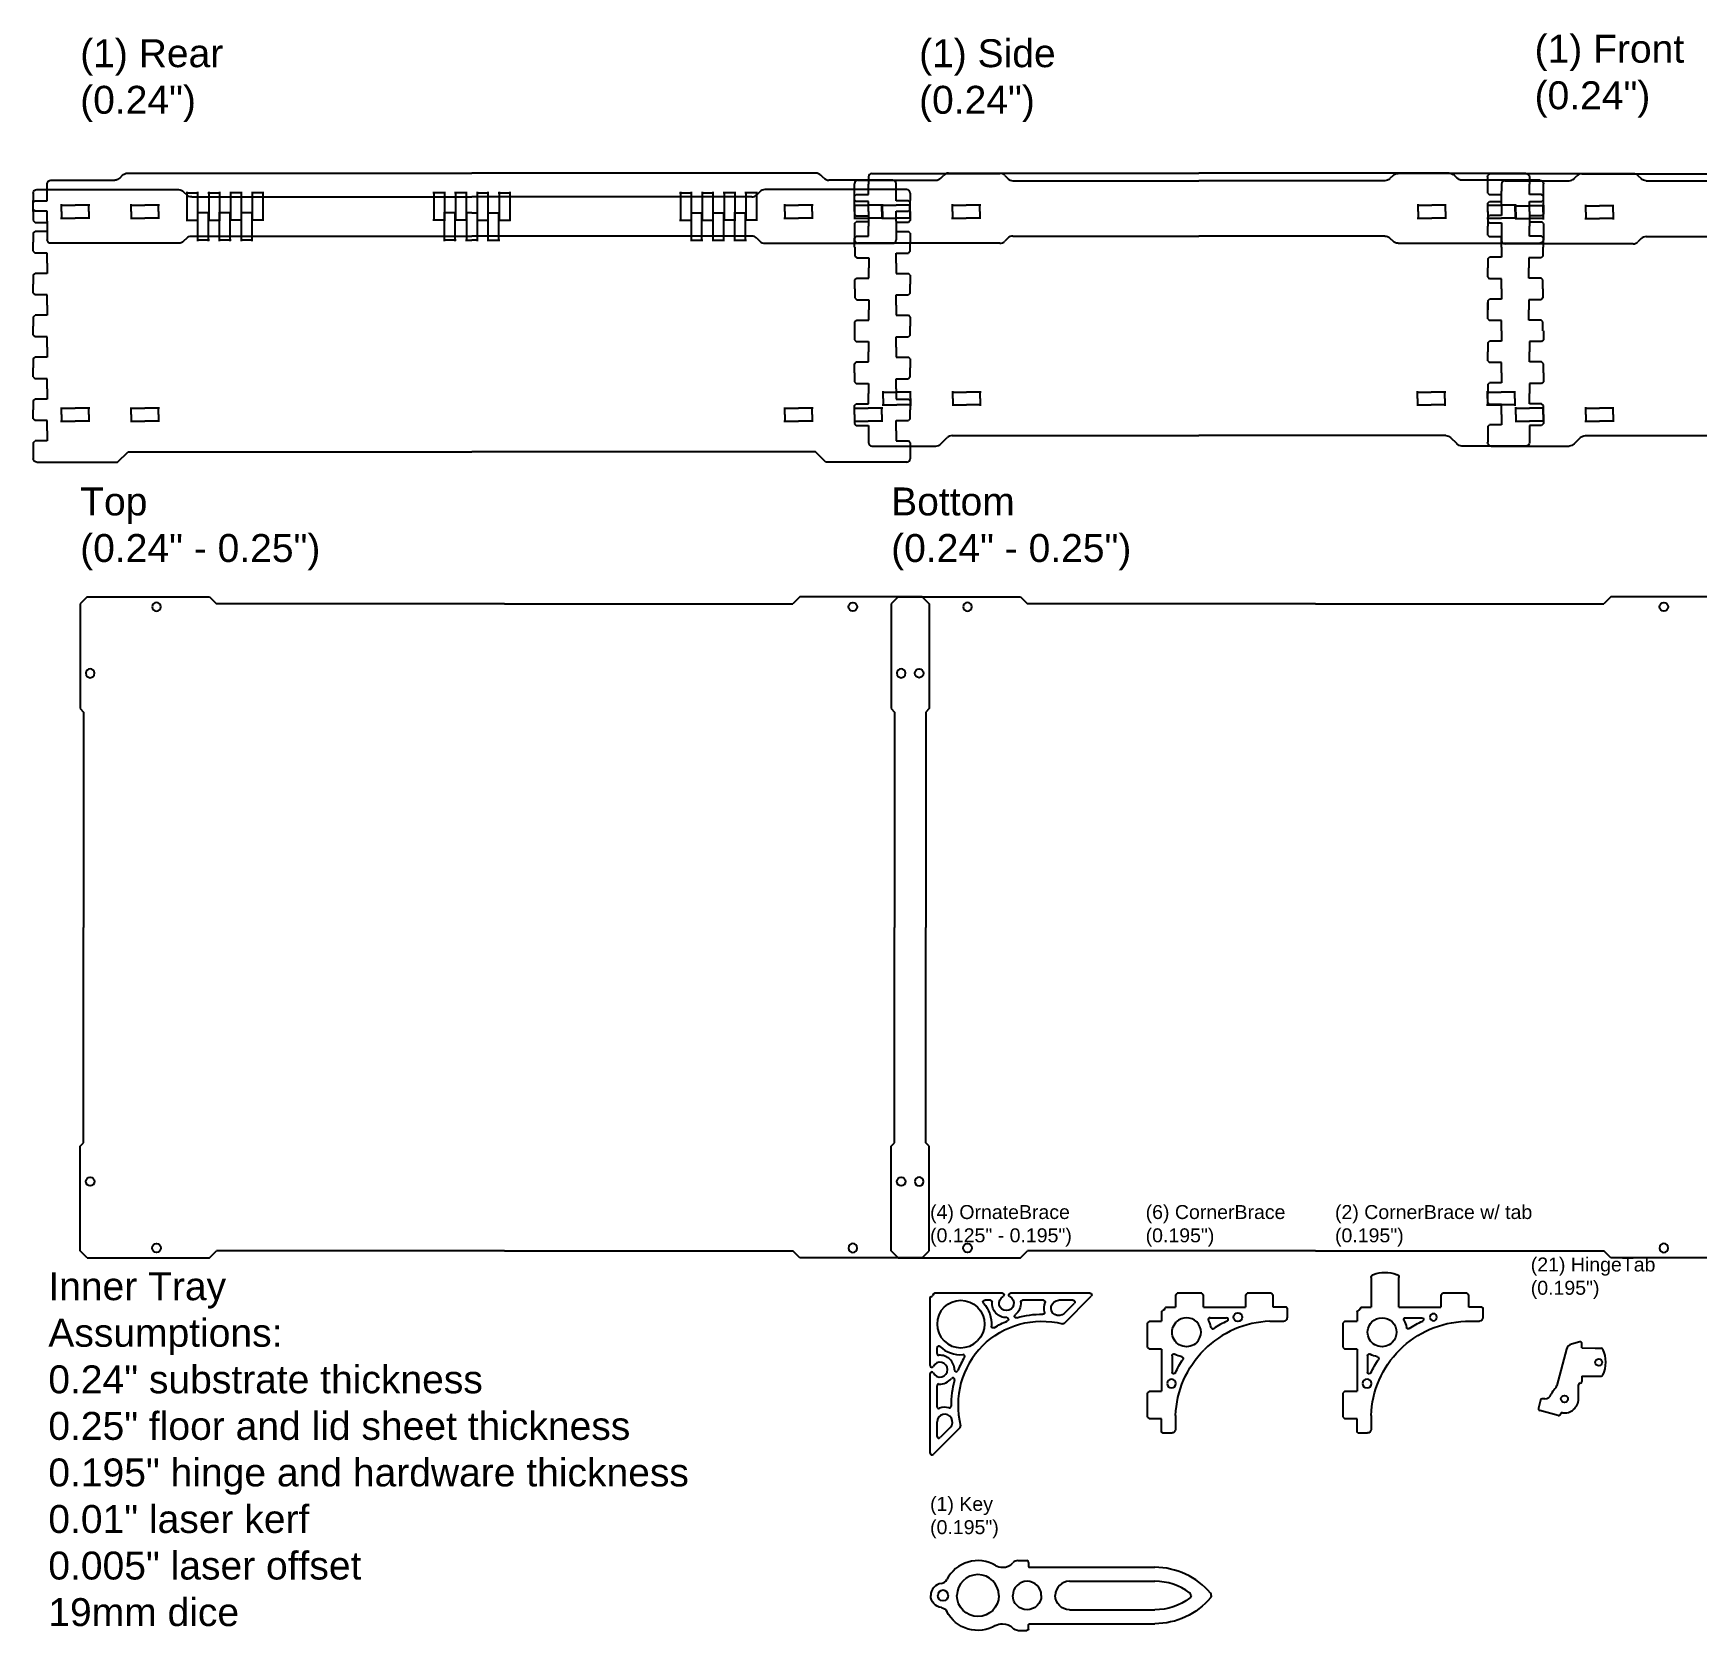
# Model space of a CAD drawing. Header units: inches. Extents: x -1 to 199, y -8 to 72.
# Drawn here: x 0.5 to 30.28, y 21.52 to 50.14 of the extents above; entities that cross this region are included whole.
import ezdxf

# ---------------------------------------------------------------- set-up
doc = ezdxf.new("R2010")
doc.units = ezdxf.units.IN
doc.header["$MEASUREMENT"] = 0
doc.layers.get('Defpoints').update_dxf_attribs({"color": 30})
doc.layers.add('CUT', color=1, linetype='Continuous')
doc.styles.get("Standard").update_dxf_attribs({"font": 'arial.ttf'})

# ---------------------------------------------------------------- blocks, each defined once
blk = doc.blocks.new('BraceHole_Quarter')
at = {"color": 0}
for p, q in [((-0.260625, 0.115), (0, 0.115)), ((-0.245, 0), (-0.245, 0.130625))]:
    blk.add_line(p, q, dxfattribs=at)
blk = doc.blocks.new('BraceHole')
at = {"color": 0}
blk.add_blockref('BraceHole_Quarter', (0, 0), dxfattribs=at)
at = {"color": 0, "xscale": -1, "rotation": 180}
blk.add_blockref('BraceHole_Quarter', (0, 0), dxfattribs=at)
at = {"color": 0, "xscale": -1}
blk.add_blockref('BraceHole_Quarter', (0, 0), dxfattribs=at)
at = {"color": 0, "rotation": 180}
blk.add_blockref('BraceHole_Quarter', (0, 0), dxfattribs=at)
blk = doc.blocks.new('BraceHoles')
at = {"color": 0}
for p in [(0.5, 0), (1.75, 0)]:
    blk.add_blockref('BraceHole', p, dxfattribs=at)
blk = doc.blocks.new('HingeHole')
for p, q in [((0.110625, 0.495), (-0.110625, 0.495)), ((-0.095, 0.510625), (-0.095, -0.010625)), ((0.095, 0.510625), (0.095, -0.010625)), ((0.110625, 0.005), (-0.110625, 0.005))]:
    blk.add_line(p, q)
blk = doc.blocks.new('Dovetail_Half')
for p, q in [((-0.25, 0.21375), (-0.25, 0.375)), ((-0.25, 0.21375), (-0.21875, 0.1825)), ((0, 0.1825), (-0.21875, 0.1825)), ((0, 0), (0, 0.1825))]:
    blk.add_line(p, q)
blk = doc.blocks.new('Bottom_Back_Half')
for p, q in [((7.788, 5.965), (5.247, 5.965)), ((5.014, 5.835), (0, 5.835)), ((5.159, 5.928), (5.102, 5.872)), ((7.85, 5.903), (7.85, 5.773)), ((0, 5.549), (0.111, 5.549)), ((0.095, 5.564), (0.095, 5.043)), ((0.111, 5.059), (0, 5.059)), ((6.153, 1.273), (0, 1.273)), ((6.34, 1.085), (6.153, 1.273)), ((7.85, 1.273), (7.85, 1.148)), ((7.788, 1.085), (6.34, 1.085))]:
    blk.add_line(p, q)
for centre, radius, start, end in [((5.247, 5.84), 0.125, 90, 135), ((7.788, 5.903), 0.0625, 0, 90), ((5.014, 5.96), 0.125, 270, 315), ((7.788, 1.148), 0.0625, 270, 0)]:
    blk.add_arc(centre, radius, start, end)
at = {"xscale": -1}
for name, p in [('Dovetail_Half', (7.6, 5.398)), ('Dovetail_Half', (7.6, 4.648)), ('Dovetail_Half', (7.6, 3.898)), ('Dovetail_Half', (7.6, 3.148)), ('Dovetail_Half', (7.6, 2.398)), ('BraceHoles', (7.6, 1.937)), ('Dovetail_Half', (7.6, 1.648))]:
    blk.add_blockref(name, p, dxfattribs=at)
at = {"rotation": 180}
for name, p in [('HingeHole', (0.39, 5.554)), ('HingeHole', (4.028, 5.554)), ('HingeHole', (4.418, 5.554)), ('HingeHole', (4.808, 5.554)), ('Dovetail_Half', (7.6, 5.398)), ('Dovetail_Half', (7.6, 4.648)), ('Dovetail_Half', (7.6, 3.898)), ('Dovetail_Half', (7.6, 3.148)), ('Dovetail_Half', (7.6, 2.398)), ('Dovetail_Half', (7.6, 1.648))]:
    blk.add_blockref(name, p, dxfattribs=at)
blk = doc.blocks.new('Bottom_Back_Full')
at = {"xscale": -1}
blk.add_blockref('Bottom_Back_Half', (0, -1.375), dxfattribs=at)
blk.add_blockref('Bottom_Back_Half', (0, -1.375))
blk = doc.blocks.new('Bottom_Front_Half')
for p, q in [((5.159, 4.843), (5.102, 4.787)), ((7.788, 4.88), (5.247, 4.88)), ((7.85, 4.687), (7.85, 4.817)), ((5.014, 4.75), (0, 4.75)), ((7.85, 2.438), (7.85, 2.568)), ((6.101, 0.188), (0, 0.188)), ((6.303, 0.037), (6.189, 0.151)), ((7.788, 0), (6.392, 0)), ((7.85, 0.188), (7.85, 0.062))]:
    blk.add_line(p, q)
for centre, radius, start, end in [((5.014, 4.875), 0.125, 270, 315), ((5.247, 4.755), 0.125, 90, 135), ((7.788, 4.817), 0.0625, 0, 90), ((6.101, 0.062), 0.125, 45, 90), ((6.392, 0.125), 0.125, 225, 270), ((7.788, 0.062), 0.0625, 270, 0)]:
    blk.add_arc(centre, radius, start, end)
at = {"xscale": -1}
for name, p in [('Dovetail_Half', (7.6, 4.312)), ('Dovetail_Half', (7.6, 3.563)), ('Dovetail_Half', (7.6, 2.813)), ('Dovetail_Half', (7.6, 2.063)), ('Dovetail_Half', (7.6, 1.313)), ('Dovetail_Half', (7.6, 0.563)), ('BraceHoles', (7.6, 0.563))]:
    blk.add_blockref(name, p, dxfattribs=at)
at = {"rotation": 180}
for p in [(7.6, 4.312), (7.6, 3.563), (7.6, 2.813), (7.6, 2.063), (7.6, 1.313), (7.6, 0.563)]:
    blk.add_blockref('Dovetail_Half', p, dxfattribs=at)
blk = doc.blocks.new('Bottom_Front_Full')
at = {"xscale": -1}
blk.add_blockref('Bottom_Front_Half', (0, 0), dxfattribs=at)
for name, p in [('Bottom_Front_Half', (0, 0)), ('HingeHole', (-0.39, 3.96875)), ('HingeHole', (0, 3.96875)), ('HingeHole', (0.39, 3.96875))]:
    blk.add_blockref(name, p)
blk = doc.blocks.new('Dovetail_Out_Half')
for p, q in [((0.24, 0.1925), (0.24, 0.375)), ((-0.01, 0.16125), (0.02125, 0.1925)), ((-0.01, 0), (-0.01, 0.16125)), ((0.02125, 0.1925), (0.24, 0.1925))]:
    blk.add_line(p, q)
blk = doc.blocks.new('Bottom_Side_Half')
for p, q in [((-5.918, 4.817), (-5.918, 4.687)), ((-5.855, 4.88), (-3.565, 4.88)), ((-3.476, 4.843), (-3.42, 4.787)), ((-3.331, 4.75), (0, 4.75)), ((-5.918, 0.188), (-5.918, 0.062)), ((-5.855, 0), (-4.709, 0)), ((-4.621, 0.037), (-4.507, 0.151)), ((-4.418, 0.188), (0, 0.188))]:
    blk.add_line(p, q)
for centre, radius, start, end in [((-5.855, 4.817), 0.0625, 90, 180), ((-3.565, 4.755), 0.125, 45, 90), ((-3.331, 4.875), 0.125, 225, 270), ((-5.855, 0.062), 0.0625, 180, 270), ((-4.709, 0.125), 0.125, 270, 315), ((-4.418, 0.062), 0.125, 90, 135)]:
    blk.add_arc(centre, radius, start, end)
for name, p in [('Dovetail_Out_Half', (-6.157, 4.312)), ('Dovetail_Out_Half', (-6.157, 3.563)), ('Dovetail_Out_Half', (-6.148, 2.813)), ('Dovetail_Out_Half', (-6.148, 2.063)), ('Dovetail_Out_Half', (-6.157, 1.313)), ('Dovetail_Out_Half', (-6.157, 0.563)), ('BraceHoles', (-5.91, 0.852))]:
    blk.add_blockref(name, p)
at = {"xscale": -1, "rotation": 180}
for p in [(-6.157, 4.312), (-6.148, 3.563), (-6.148, 2.813), (-6.157, 2.063), (-6.157, 1.313), (-6.157, 0.563)]:
    blk.add_blockref('Dovetail_Out_Half', p, dxfattribs=at)
blk = doc.blocks.new('Bottom_Side_Full')
at = {"color": 1}
blk.add_blockref('Bottom_Side_Half', (0, 0), dxfattribs=at)
at = {"color": 1, "xscale": -1}
blk.add_blockref('Bottom_Side_Half', (0, 0), dxfattribs=at)
blk = doc.blocks.new('Lid_Top_Back_Half')
for p, q in [((-5.247, 0.005), (-7.538, 0.005)), ((-7.6, -0.188), (-7.6, -0.057)), ((-5.102, -0.088), (-5.159, -0.032)), ((-5.014, -0.125), (0, -0.125)), ((-7.6, -0.937), (-7.6, -1.062)), ((-7.538, -1.125), (-6.392, -1.125)), ((-6.303, -1.162), (-6.252, -1.213)), ((-6.163, -1.25), (0, -1.25))]:
    blk.add_line(p, q)
for centre, radius, start, end in [((-7.538, -0.057), 0.0625, 90, 180), ((-5.247, -0.12), 0.125, 45, 90), ((-5.014, 0), 0.125, 225, 270), ((-7.538, -1.062), 0.0625, 180, 270), ((-6.392, -1.25), 0.125, 45, 90), ((-6.163, -1.125), 0.125, 225, 270)]:
    blk.add_arc(centre, radius, start, end)
blk.add_blockref('Dovetail_Out_Half', (-7.84, -0.562))
at = {"xscale": -1, "rotation": 180}
for name, p in [('Dovetail_Out_Half', (-7.84, -0.562)), ('BraceHoles', (-7.6, -0.562)), ('HingeHole', (-4.223, -0.406)), ('HingeHole', (-3.833, -0.406)), ('HingeHole', (-0.585, -0.406)), ('HingeHole', (-0.195, -0.406))]:
    blk.add_blockref(name, p, dxfattribs=at)
at = {"rotation": 180}
for p in [(-5.003, -0.406), (-4.613, -0.406)]:
    blk.add_blockref('HingeHole', p, dxfattribs=at)
blk = doc.blocks.new('Lid_Top_Back')
blk.add_blockref('Lid_Top_Back_Half', (0, 0))
at = {"xscale": -1}
blk.add_blockref('Lid_Top_Back_Half', (0, 0), dxfattribs=at)
blk = doc.blocks.new('Lid_Front_Half')
for p, q in [((-6.163, 0), (0, 0)), ((-7.6, -0.188), (-7.6, -0.313)), ((-7.538, -0.125), (-6.392, -0.125)), ((-6.303, -0.088), (-6.252, -0.037)), ((-7.6, -1.063), (-7.6, -1.193)), ((-5.102, -1.162), (-5.159, -1.218)), ((-5.014, -1.125), (0, -1.125)), ((-5.247, -1.255), (-7.538, -1.255))]:
    blk.add_line(p, q)
for centre, radius, start, end in [((-7.538, -0.188), 0.0625, 90, 180), ((-6.392, 0), 0.125, 270, 315), ((-6.163, -0.125), 0.125, 90, 135), ((-5.014, -1.25), 0.125, 90, 135), ((-7.538, -1.193), 0.0625, 180, 270), ((-5.247, -1.13), 0.125, 270, 315)]:
    blk.add_arc(centre, radius, start, end)
blk.add_blockref('Dovetail_Out_Half', (-7.84, -0.688))
at = {"xscale": -1, "rotation": 180}
for name, p in [('BraceHoles', (-7.6, -0.688)), ('HingeHole', (-0.585, -0.344)), ('Dovetail_Out_Half', (-7.84, -0.688))]:
    blk.add_blockref(name, p, dxfattribs=at)
at = {"rotation": 180}
blk.add_blockref('HingeHole', (-0.195, -0.344), dxfattribs=at)
blk = doc.blocks.new('Lid_Top_Front')
blk.add_blockref('Lid_Front_Half', (0, 1.25))
at = {"xscale": -1}
blk.add_blockref('Lid_Front_Half', (0, 1.25), dxfattribs=at)
blk = doc.blocks.new('Lid_Side_Half')
for p, q in [((-0.005, 3.565), (-0.005, 6.105)), ((0.188, 6.168), (0.058, 6.168)), ((0.937, 6.168), (1.062, 6.168)), ((1.125, 6.105), (1.125, 4.709)), ((1.162, 4.621), (1.213, 4.569)), ((1.25, 4.481), (1.25, 0)), ((0.088, 3.42), (0.032, 3.476)), ((0.125, 3.331), (0.125, 0))]:
    blk.add_line(p, q)
for centre, radius, start, end in [((0.058, 6.105), 0.0625, 90, 180), ((1.062, 6.105), 0.0625, 0, 90), ((1.25, 4.709), 0.125, 180, 225), ((1.125, 4.481), 0.125, 0, 45), ((0.12, 3.565), 0.125, 180, 225), ((0, 3.331), 0.125, 0, 45)]:
    blk.add_arc(centre, radius, start, end)
at = {"xscale": -1, "rotation": 90}
for name in ['Dovetail_Half', 'BraceHoles']:
    blk.add_blockref(name, (0.562, 5.918), dxfattribs=at)
at = {"rotation": 270}
blk.add_blockref('Dovetail_Half', (0.562, 5.918), dxfattribs=at)
blk = doc.blocks.new('Lid_Side')
blk.add_blockref('Lid_Side_Half', (0, 0))
at = {"xscale": -1, "rotation": 180}
blk.add_blockref('Lid_Side_Half', (0, 0), dxfattribs=at)
blk = doc.blocks.new('Lid_Face_Quarter')
for p, q in [((-0.84, 4.822), (4.322, 4.822)), ((4.447, 4.947), (4.322, 4.822)), ((6.635, 4.947), (4.447, 4.947)), ((6.635, 4.947), (6.76, 4.822)), ((6.76, 4.822), (6.76, 2.947)), ((6.76, 2.947), (6.698, 2.885))]:
    blk.add_line(p, q)
blk.add_lwpolyline([(6.698, 2.885), (6.698, -0.97)])
for centre in [(5.393, 4.769), (6.582, 3.58)]:
    blk.add_circle(centre, 0.0781)
blk = doc.blocks.new('Lid_Face_Full')
at = {"xscale": -1}
blk.add_blockref('Lid_Face_Quarter', (0, 0), dxfattribs=at)
blk.add_blockref('Lid_Face_Quarter', (1.68, 0))
at = {"rotation": 180}
blk.add_blockref('Lid_Face_Quarter', (0, -1.94), dxfattribs=at)
at = {"xscale": -1, "rotation": 180}
blk.add_blockref('Lid_Face_Quarter', (1.68, -1.94), dxfattribs=at)
blk = doc.blocks.new('CornerBrace')
for p, q in [((0.077, 0), (0.25, 0)), ((0.25, 0.219), (0.281, 0.25)), ((0.25, 0.219), (0.25, 0)), ((0.719, 0.25), (0.281, 0.25)), ((0.719, 0.25), (0.75, 0.219)), ((0.75, 0), (0.75, 0.219)), ((0.75, 0), (1.5, 0)), ((1.5, 0.219), (1.531, 0.25)), ((1.5, 0.219), (1.5, 0)), ((1.969, 0.25), (1.531, 0.25)), ((1.969, 0.25), (2, 0.219)), ((2, 0), (2, 0.219)), ((2.234, 0), (2, 0)), ((0.867, -0.188), (1.161, -0.188)), ((1.94, -0.251), (2.19, -0.251)), ((2.25, -0.016), (2.25, -0.189))]:
    blk.add_line(p, q)
blk.add_circle((1.367, -0.178), 0.0781)
for centre, radius, start, end in [((0.077, -0.016), 0.0156, 90, 168.463), ((2.234, -0.016), 0.0156, 0, 90), ((0, 0), 0.0625, 315, 348.463), ((0.447, -0.447), 0.259, 315, 135), ((2, -2), 1.75, 91.9761, 135), ((0.867, -0.219), 0.0312, 90, 208.4852), ((0.447, -0.447), 0.447, 10.8768, 28.4852), ((2, -2), 1.938, 115.2088, 123.4062), ((1.161, -0.219), 0.0312, 295.2088, 90), ((2.188, -0.189), 0.0625, 271.9761, 0), ((0.916, -0.357), 0.0312, 190.8768, 303.4062)]:
    blk.add_arc(centre, radius, start, end)
blk = doc.blocks.new('CornerBrace_Full')
at = {"color": 0, "xscale": -1}
blk.add_blockref('CornerBrace', (0, 0), dxfattribs=at)
at = {"color": 0, "rotation": 270}
blk.add_blockref('CornerBrace', (0, 0), dxfattribs=at)
blk = doc.blocks.new('CornerBrace_Special_Half')
for p, q in [((-0.75, 0), (-0.75, 0.53)), ((-0.25, 0.53), (-0.25, 0)), ((-2.234, 0), (-2, 0)), ((-1.969, 0.25), (-2, 0.219)), ((-2, 0), (-2, 0.219)), ((-1.969, 0.25), (-1.531, 0.25)), ((-1.5, 0.219), (-1.531, 0.25)), ((-1.5, 0.219), (-1.5, 0)), ((-0.077, 0), (-0.25, 0)), ((-2.25, -0.016), (-2.25, -0.189)), ((-1.94, -0.251), (-2.19, -0.251)), ((-0.75, 0), (-1.5, 0)), ((-0.867, -0.188), (-1.161, -0.188))]:
    blk.add_line(p, q)
blk.add_circle((-1.367, -0.178), 0.0625)
for centre, radius, start, end in [((-0.5, 0), 0.625, 70.5288, 109.4712), ((-0.688, 0.53), 0.0625, 109.4712, 180), ((-0.313, 0.53), 0.0625, 0, 70.5288), ((-2.234, -0.016), 0.0156, 90, 180), ((-0.077, -0.016), 0.0156, 11.537, 90), ((-2.188, -0.189), 0.0625, 180, 268.0239), ((-2, -2), 1.75, 45, 88.0239), ((-1.161, -0.219), 0.0312, 90, 244.7912), ((-2, -2), 1.938, 56.5938, 64.7912), ((-0.447, -0.447), 0.447, 151.5148, 169.1232), ((-0.867, -0.219), 0.0312, 331.5148, 90), ((-0.447, -0.447), 0.259, 45, 225), ((0, 0), 0.0625, 191.537, 225), ((-0.916, -0.357), 0.0312, 236.5938, 349.1232)]:
    blk.add_arc(centre, radius, start, end)
blk = doc.blocks.new('CornerBrace_Special_Full')
blk.add_blockref('CornerBrace_Special_Half', (0, 0))
at = {"rotation": 270}
blk.add_blockref('CornerBrace', (0, 0), dxfattribs=at)
blk = doc.blocks.new('ArtCorner_Half')
for p, q in [((-2.864, 0), (-1.439, 0)), ((-2.401, -0.538), (-2.886, -0.053)), ((-2.402, -0.361), (-2.584, -0.178)), ((-2.562, -0.125), (-2.304, -0.125)), ((-2.03, -0.125), (-1.655, -0.125)), ((-1.295, 0), (-0.077, 0)), ((-1.079, -0.125), (-0.978, -0.125))]:
    blk.add_line(p, q)
for centre, radius, start, end in [((-2.864, -0.031), 0.0312, 90, 225), ((-0.077, -0.016), 0.0156, 11.537, 90), ((-2.562, -0.156), 0.0312, 90, 225), ((-2.304, -0.263), 0.138, 225, 90), ((-2.03, -0.156), 0.0312, 90, 201.2975), ((-2.304, -0.263), 0.263, 344.0964, 21.2975), ((-1.655, -0.156), 0.0312, 355.6021, 90), ((-1.367, -0.178), 0.258, 175.6021, 232.8048), ((-1.367, -0.178), 0.133, 116.0282, 63.9718), ((-1.439, -0.031), 0.0312, 296.0282, 90), ((-1.367, -0.178), 0.258, 268.8819, 4.3979), ((-1.295, -0.031), 0.0312, 90, 243.9718), ((-1.079, -0.156), 0.0312, 90, 184.3979), ((-0.55, -0.55), 0.55, 137.3468, 183.9614), ((-0.978, -0.156), 0.0312, 317.3468, 90), ((-0.55, -0.55), 0.425, 45, 225), ((0, 0), 0.0625, 191.537, 225), ((-2.379, -0.516), 0.0312, 225, 284.3226), ((-2, -2), 1.5, 45, 104.3226), ((-2.021, -0.344), 0.0312, 164.0964, 270.7179), ((-2, -2), 1.625, 73.938, 90.7179), ((-1.542, -0.408), 0.0312, 253.938, 52.8048), ((-1.373, -0.467), 0.0312, 88.8819, 247.7487), ((-2, -2), 1.625, 58.3276, 67.7487), ((-1.13, -0.59), 0.0312, 238.3276, 3.9614)]:
    blk.add_arc(centre, radius, start, end)
blk = doc.blocks.new('ArtCorner_Full')
blk.add_blockref('ArtCorner_Half', (0, 0))
at = {"xscale": -1, "rotation": 269.9999999999987}
blk.add_blockref('ArtCorner_Half', (0, 0), dxfattribs=at)
blk = doc.blocks.new('Key')
at = {"color": 0}
for p, q in [((0.717, 0.625), (0.875, 0.625)), ((0.906, 0.594), (0.906, 0.521)), ((0.921, 0.505), (3.167, 0.505)), ((1.64, 0.255), (3.167, 0.255))]:
    blk.add_line(p, q, dxfattribs=at)
for centre, radius, start, end in [((0, 0), 0.625, 59.6389, 152.9519), ((0.717, 0.5), 0.125, 90, 137.1564), ((0.875, 0.594), 0.0312, 0, 90), ((0, 0), 0.375, 0, 180), ((0.442, 0.755), 0.25, 239.6389, 270), ((0.442, 0.755), 0.25, 270, 317.1564), ((0.921, 0.521), 0.0156, 180, 270), ((3.167, -0.796), 1.301, 39.9853, 90), ((-0.625, 0), 0.219, 97.1808, 180), ((-0.625, 0), 0.0938, 0, 180), ((-0.668, 0.341), 0.125, 277.1808, 332.9519), ((0.88, 0), 0.255, 0, 180), ((1.64, 0), 0.255, 90, 180), ((3.167, -0.796), 1.051, 53.6274, 90), ((3.753, 0), 0.0625, 0, 53.6274), ((4.115, 0), 0.0625, 0, 39.9853)]:
    blk.add_arc(centre, radius, start, end, dxfattribs=at)
blk = doc.blocks.new('Key_Full')
blk.add_blockref('Key', (0, 0))
at = {"xscale": -1, "rotation": 180}
blk.add_blockref('Key', (0, 0), dxfattribs=at)
blk = doc.blocks.new('HingeTop')
for p, q in [((-0.279, 0.364), (-0.427, 0.325)), ((-0.24, 0.26), (-0.24, 0.334)), ((-0.515, 0.237), (-0.69, -0.417)), ((-0.24, 0.26), (0, 0.25)), ((0, 0.25), (0.106, 0.25)), ((-0.24, -0.25), (0, -0.25)), ((-0.24, -0.25), (-0.24, -0.344)), ((0, -0.25), (0.106, -0.25)), ((-0.302, -0.656), (-0.302, -0.406)), ((-0.271, -0.375), (-0.271, -0.375)), ((-0.979, -0.679), (-1.018, -0.823)), ((-0.664, -0.95), (-0.996, -0.861)), ((-0.906, -0.656), (-0.949, -0.656)), ((-0.625, -0.926), (-0.625, -0.928))]:
    blk.add_line(p, q)
for centre in [(0.062, 0), (-0.552, -0.656)]:
    blk.add_circle(centre, 0.0625)
for centre, radius, start, end in [((-0.394, 0.204), 0.125, 105, 165), ((-0.271, 0.334), 0.0312, 0, 105), ((0.106, 0.219), 0.0312, 25.9445, 90), ((-0.344, 0), 0.531, 334.0555, 25.9445), ((0.106, -0.219), 0.0312, 270, 334.0555), ((-0.906, -0.531), 0.125, 270, 340.5288), ((-0.552, -0.656), 0.25, 133.5947, 160.5288), ((-0.811, -0.385), 0.125, 313.5947, 345), ((-0.271, -0.406), 0.0312, 90, 180), ((-0.271, -0.344), 0.0312, 270, 0), ((-0.988, -0.831), 0.0312, 165, 255), ((-0.949, -0.688), 0.0312, 90, 165), ((-0.552, -0.656), 0.25, 261.3794, 0), ((-0.655, -0.92), 0.0312, 255, 345), ((-0.595, -0.934), 0.0312, 81.3794, 165)]:
    blk.add_arc(centre, radius, start, end)

msp = doc.modelspace()

# ---------------------------------------------------------------- block references
at = {"layer": 'CUT', "rotation": 180}
msp.add_blockref('Lid_Top_Back', (8.34715, 46.38605), dxfattribs=at)
at = {"layer": 'CUT', "xscale": -1, "rotation": 270}
msp.add_blockref('Lid_Side', (21.36715, 46.38605), dxfattribs=at)
at = {"layer": 'CUT'}
for name, p in [('Bottom_Side_Full', (21.36715, 42.75105)), ('Bottom_Front_Full', (34.38715, 42.75105)), ('Lid_Top_Front', (34.38715, 46.37605)), ('Bottom_Back_Full', (8.34715, 42.75105)), ('Lid_Face_Full', (8.09715, 35.10228)), ('Lid_Face_Full', (22.61715, 35.10228)), ('HingeTop', (28.4643, 26.34742))]:
    msp.add_blockref(name, p, dxfattribs=at)
at = {"layer": 'CUT', "xscale": -1}
for name, p in [('CornerBrace_Special_Full', (24.1989, 27.33264)), ('ArtCorner_Full', (16.55376, 27.58264))]:
    msp.add_blockref(name, p, dxfattribs=at)
at = {"layer": 'CUT', "color": 1, "rotation": 90}
msp.add_blockref('CornerBrace_Full', (20.6989, 27.33264), dxfattribs=at)
at = {"layer": 'CUT', "color": 1}
msp.add_blockref('Key_Full', (17.41048, 22.17163), dxfattribs=at)

# ---------------------------------------------------------------- texts
at = {"layer": 'Defpoints', "attachment_point": 1}
for s, width, insert, char_height in [('(1) Rear\\P(0.24")', 6.4318709, (1.33715, 50.03368), 0.5), ('(1) Side^J(0.24")', 6.4318709, (16.35715, 50.03368), 0.5), ('(1) Front^J(0.24")', 6.4318709, (27.37715, 50.1143), 0.5), ('Top^J(0.24" - 0.25")', 6.4318709, (1.33715, 42.009), 0.5), ('Bottom^J(0.24" - 0.25")', 6.4318709, (15.85715, 42.009), 0.5), ('(4) OrnateBrace\\P(0.125" - 0.195")', 6.4318709, (16.55376, 29.16225), 0.25), ('(6) CornerBrace\\P(0.195")', 6.4318709, (20.41311, 29.16225), 0.25), ('(2) CornerBrace w/ tab\\P(0.195")', 6.4318709, (23.80342, 29.16225), 0.25), ('(21) HingeTab\\P(0.195")', 6.4318709, (27.30848, 28.22307), 0.25), ('Inner Tray^JAssumptions:\\P0.24" substrate thickness\\P0.25" floor and lid sheet thickness\\P0.195" hinge and hardware thickness\\P0.01" laser kerf\\P0.005" laser offset\\P19mm dice', 42.7776849, (0.7667, 27.95923), 0.5), ('(1) Key\\P(0.195")', 6.4318709, (16.55376, 23.93754), 0.25)]:
    msp.add_mtext_dynamic_manual_height_columns(s, width=width, gutter_width=1, heights=[0], dxfattribs=dict(at, insert=insert, char_height=char_height))

doc.saveas('drawing.dxf')
